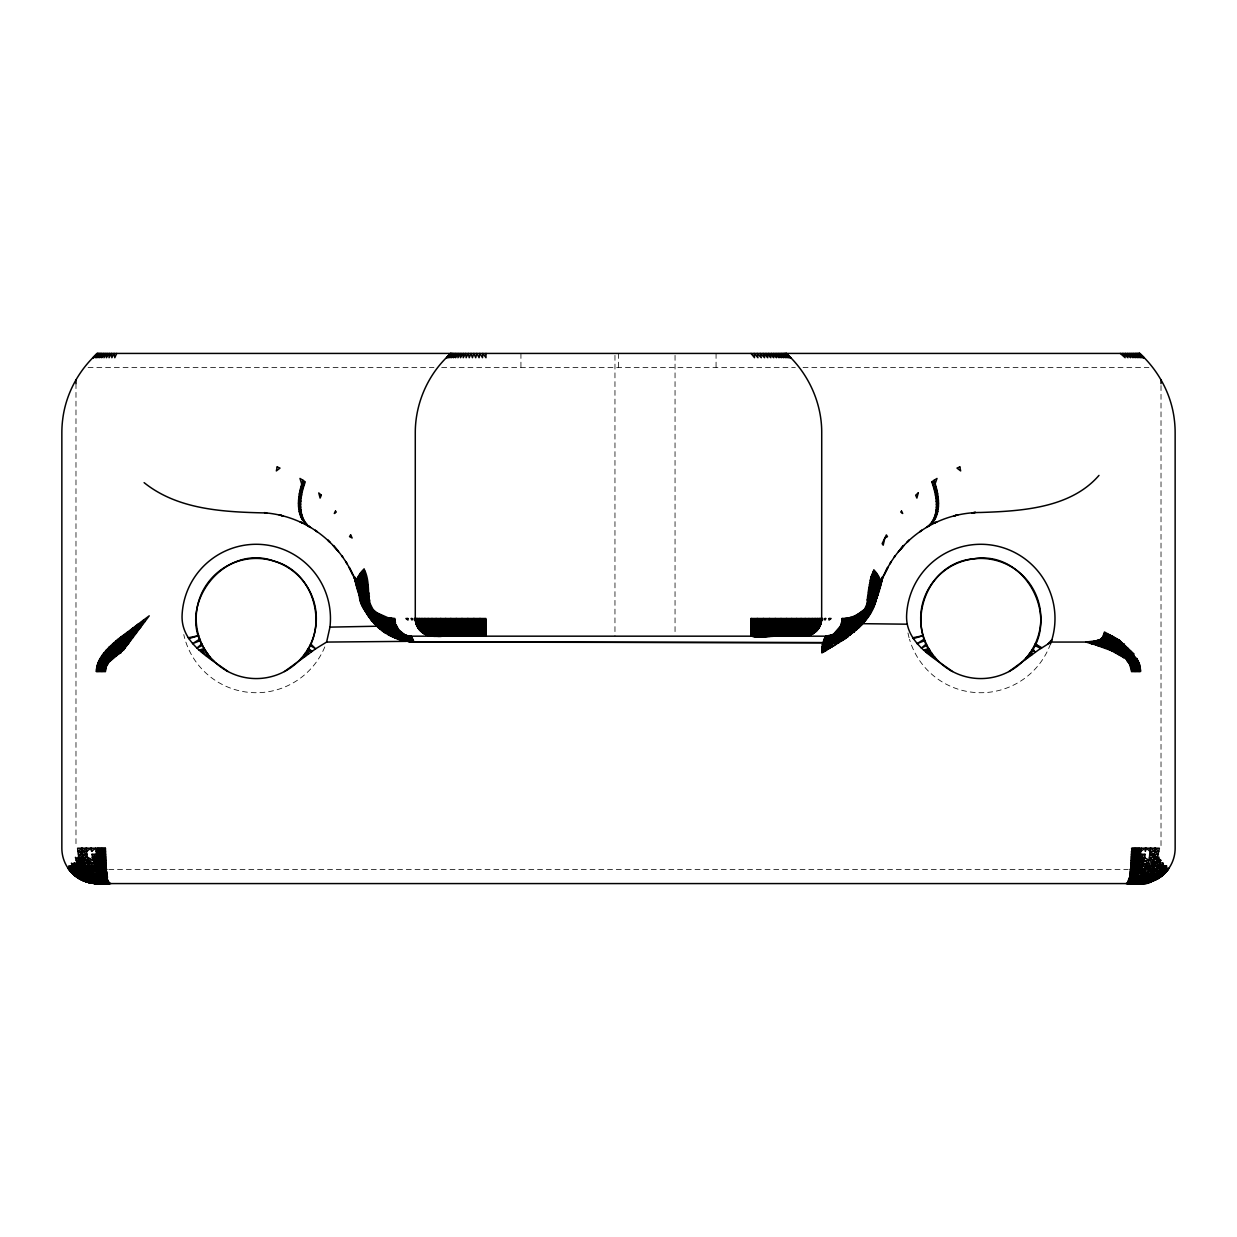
<?xml version="1.0" encoding="UTF-8"?>
<svg xmlns="http://www.w3.org/2000/svg" width="1237" height="1237" viewBox="0 0 1237 1237"><rect width="100%" height="100%" fill="white"/><g stroke="black" fill="none" stroke-linecap="round" stroke-linejoin="round"><path stroke-width="0.75" stroke-dasharray="5 3.75" d="M88.074 367.559L433.955 367.559M441.686 367.559L795.314 367.559M803.045 367.559L1148.926 367.559M108.779 869.441L1128.221 869.441M1161.017 385.573L1161.017 846.294M716.068 353.426L716.068 367.559M675.046 355.359L675.046 634.241M618.5 353.426L618.5 367.559M614.959 355.359L614.959 636.174M520.932 353.426L520.932 367.559M75.983 383.656L75.983 846.294M1050.507 643.889A74.22 74.22 0 0 1 909.504 639.266M909.071 637.704A74.22 74.22 0 0 1 907.973 632.973M324.805 646.905A74.22 74.22 0 0 1 183.772 634.566"/><path stroke-width="1.5" d="M872.796 607.475L867.91 615.361L871.776 608.975L872.889 599.497L882.692 576.303L876.492 597.703L880.249 584.622L880.048 579.473C873.693 590.405 870.786 602.311 868.621 614.217C860.457 626.989 844.917 631.334 831.31 635.107C842.737 635.261 853.437 629.432 861.787 621.979C867.585 616.644 871.915 609.949 875.1 602.79C876.244 599.96 878.285 591.487 876.244 599.558C870.879 622.752 848.273 639.297 824.569 638.307L822.002 646.534L821.863 652.95L845.876 638.307L862.761 623.68C863.874 615.67 874.822 609.13 859.746 626.943L853.746 631.782L843.34 636.483L824.043 639.498C834.016 641.431 846.263 638.864 853.746 631.782L854.612 631.69M376.481 623.139C363.477 609.114 372.986 585.704 363.941 568.85C367.961 582.658 361.158 598.089 366.415 611.356C375.847 626.571 393.366 636.297 411.302 636.174L825.697 636.174C839.49 636.359 853.267 630.715 862.962 620.897C851.458 631.782 837.464 639.715 822.404 644.446L826.301 646.209L833.692 645.977L830.738 644.152L822.404 644.446M404.746 641.091L402.953 635.54L396.737 633.823L391.356 629.355L388.604 623.927L387.815 617.68L376.744 612.763L363.802 601.599L358.034 576.689C361.513 596.203 365.997 618.129 384.707 629.014C364.42 619.505 359.797 596.682 354.37 577.277L362.333 603.424L370.744 617.464L379.929 626.03L387.073 630.453L399.999 634.952L411.302 636.174L413.931 642.065L826.981 642.683L842.737 640.302C841.361 628.396 857.133 629.927 862.297 621.484C874.837 610.722 877.219 593.868 882.259 579.148C877.048 600.192 864.725 623.417 840.557 625.968L833.893 633.808C862.606 633.854 877.11 604.274 882.027 579.875L880.033 585.395M1154.724 848.226C1154.848 862.699 1147.658 880.729 1131.778 883.434C1124.232 883.388 1138.256 879.028 1138.086 875.301C1142.246 869.116 1144.287 861.725 1145.075 854.365L1132.86 853.7L1131.592 848.226L1159.347 848.226L1156.286 863.163L1150.874 873.214L1143.143 880.265L1133.494 883.574L1141.009 882.368L1148.013 878.842L1157.291 868.498L1160.785 860.318L1146.312 848.226L1145.307 851.303L1145.385 848.226L1140.576 851.303L1131.994 867.168L1130.927 877.682L1128.051 883.032C1142.973 885.336 1160.028 881.873 1168.764 868.498L1138.303 868.482L1130.927 877.682L1129.35 877.528L1127.711 882.352C1142.694 884.3 1159.811 882.507 1168.517 868.498L1166.878 870.941L1137.607 870.925L1130.154 881.533L1126.18 883.574C1141.411 885.491 1158.93 882.337 1167.79 868.498L1164.806 873.214L1136.818 873.198L1128.577 880.357L1154.739 880.265L1159.239 877.172L1166.599 868.498L1166.491 865.9L1138.906 865.885L1138.071 864.787L1139.432 848.226L1132.443 862.297L1131.994 867.168L1130.834 867.029L1131.561 851.303L1132.937 848.226L1132.443 862.297L1131.128 863.148L1132.226 864.787C1142.586 865.251 1152.327 861.138 1162.935 863.163L1164.79 870.941L1160.074 877.172L1134.978 877.157L1128.175 881.44L1151.894 881.44L1160.569 875.301C1163.259 867.462 1154.662 861.632 1149.451 857.38L1150.224 848.226M132.746 637.782L132.761 636.235L136.457 632.849L132.189 628.597M361.915 602.419L368.966 615.005L362.92 604.058L360.462 572.808C368.502 587.142 361.436 606.316 372.059 618.794M880.404 583.802L876.492 597.703L874.544 593.327L868.745 588.673L871.049 576.798L874.033 569.84C868.498 582.828 871.095 598.461 865.096 610.722C859.035 617.031 850.623 621.113 841.84 621.562L840.557 625.968C851.257 630.916 869.147 622.319 864.74 609.037L878.966 576.689L872.348 603.393L856.622 616.134L850.175 618.763L842.041 620.046L841.84 621.562C852.788 627.87 865.915 620.742 871.142 610.413L863.952 619.134M362.858 604.692L359.117 574.772L363.57 592.183L364.652 603.393C371.641 620.294 387.351 633.158 405.581 635.864M360.817 599.28L371.409 617.99L361.869 600.842L354.308 576.303C358.56 602.867 373.945 632.586 404.375 634.504L398.747 629.849L395.902 624.546L381.243 615.377C379.187 627.855 392.237 635.014 402.953 635.54M876.492 597.703C880.914 590.142 877.93 581.514 871.049 576.798L871.142 581.405L869.472 584.467L875.75 590.436L877.234 595.43M821.724 650.677L825.868 650.585C826.007 636.421 829.934 634.365 844.082 632.911L824.569 638.307C828.048 632.555 838.578 637.21 844.082 632.911M361.652 601.677L359.642 584.127L357.601 577.633L356.967 579.473C359.441 601.785 373.296 626.587 397.881 628.628C385.99 624.345 373.79 616.768 367.033 605.743L370.033 603.455L373.064 609.81C368.518 620.819 382.542 624.19 384.413 632.416L395.654 637.271L412.957 639.483L406.03 641.369L326.614 642.065L315.636 648.791L284.51 671.521M365.023 609.021C361.158 596.852 365.564 583.276 362.07 570.845L367.142 593.961L368.688 605.79L368.301 612.392L372.863 619.644L366.678 611.588L360.23 597.347M862.777 620.943C853.02 630.592 839.444 636.205 825.697 636.174C836.15 637.844 846.015 628.798 845.381 618.33C857.009 617.619 865.003 608.697 873.198 601.599L874.018 592.755L878.456 575.731L867.276 599.976L867.462 612.825L864.941 618.794M880.404 581.266L875.208 602.125L882.63 577.277C875.425 588.456 875.549 601.893 869.472 613.073M96.378 671.521C96.672 657.837 108.114 647.801 117.608 639.529L149.229 615.825L123.669 649.781L108.825 662.228L106.258 666.728L105.408 671.521L96.378 671.521L100.305 668.568L105.702 668.722M106.861 877.621L103.738 877.682L106.305 868.482L105.408 848.226L77.653 848.226C78.379 863.89 87.502 883.156 105.346 883.574C91.894 883.326 76.168 880.698 68.236 868.498L98.697 868.482L102.083 875.827L106.351 881.517L108.33 881.486L108.949 883.032C97.027 883.821 83.838 883.96 74.467 875.301L107.279 875.719L105.361 881.44L110.82 883.574L94.12 883.434L91.059 883.032L97.723 883.574L85.106 881.44L106.351 881.517L107.325 879.136L105.006 867.168L104.063 848.226L98.527 862.297L100.011 869.812L106.428 869.688L105.006 867.168L94.352 865.9L79.091 857.38L87.549 857.38L97.398 862.189L105.81 862.189M140.879 626.943L130.101 633.622L106.877 656.244L101.743 663.697L100.073 671.521L106.258 666.728L105.532 664.996L98.233 662.336L106.073 660.759L114.051 652.858L127.999 644.121L120.932 637.04C117.113 646.101 107.186 650.059 102.563 658.656L99.841 665.042L98.805 671.521L100.104 670.377L105.501 669.913L104.264 669.047C106.181 659.445 116.154 654.605 123.669 649.781L115.768 641.292L126.545 636.916L139.549 628.705L136.333 625.489C123.484 639.668 98.914 649.502 97.568 671.521L103.274 667.3L106.258 666.728M130.55 640.72L125.045 635.308L127.72 631.937L132.761 636.235C124.288 649.379 101.79 653.012 101.388 671.521L105.918 667.794L97.043 665.939L101.743 663.697M104.063 671.521L104.264 669.047M368.301 604.043L369.353 596.481L363.183 600.935L362.054 599.605L356.967 579.473C359.117 586.338 357.168 598.615 364.776 602.558L362.982 569.84C366.879 582.364 368.116 595.461 369.878 608.357C375.198 621.84 389.16 630.947 403.107 633.792C386.346 632.092 370.497 621.051 364.559 605.048M363.802 601.599L365.796 604.568L367.049 604.522L368.255 588.673C358.142 592.307 359.658 603.424 368.193 608.063M845.381 618.33L842.103 618.5L842.041 620.046C862.081 631.056 876.492 606.238 878.672 589.338M821.383 620.046L821.445 618.5C822.126 628.18 812.925 636.854 803.246 636.174C812.214 635.71 819.528 627.375 819.311 618.5L821.182 621.562L820.657 624.546L751.029 624.546L803.725 636.112L792.407 632.03L751.029 621.562L821.445 621.562L820.641 618.5C820.827 627.051 814.008 634.906 805.596 636.112M786.376 353.426C808.41 373.543 821.847 402.767 821.724 432.687L821.662 620.046L751.029 620.046L796.551 632.03L805.148 635.571L803.849 636.174M880.048 579.473L874.513 603.764L870.09 612.145M1154.616 851.303L1155.358 848.226L1158.729 851.303L1150.132 851.303L1150.998 848.226L1158.42 854.365L1149.884 854.365C1157.971 858.648 1169.924 872.286 1157.476 878.842L1130.371 879.182L1129.721 875.719L1138.071 864.787L1134.978 877.157L1137.313 871.869L1141.318 848.226L1130.927 865.885L1134.298 867.292L1142.648 865.9C1155.312 871.698 1155.884 885.537 1139.679 883.574L1151.183 881.44L1158.203 877.172C1160.955 863.905 1143.622 854.396 1131.453 856.298M265.29 512.907L264.579 512.597L266.558 512.968C224.763 512.025 178.283 510.139 144.111 482.646M365.951 576.798L365.008 577.633L366.508 579.349L365.193 602.929L366.43 601.429L367.528 584.467C344.937 598.754 378.367 628.551 394.634 633.483M378.213 613.738C375.522 630.576 396.953 635.648 409.942 636.112M363.183 600.935L361.235 571.834L364.93 586.493L367.559 604.939L368.904 592.956L361.096 598.631L356.596 581.266L356.534 582.132L360.508 597.703L357.601 577.633M834.805 634.998C849.525 632.586 862.962 623.587 870.647 610.784C877.389 601.105 873.523 588.054 879.399 577.633L867.864 603.749L868.869 611.356L866.596 616.892M834.573 635.385L832.671 636.947L829.702 648.327L822.002 646.534C841.175 644.462 856.267 629.896 867.926 615.253L865.544 618.16L864.818 621.391C853.901 631.009 839.954 637.952 825.048 637.38C841.346 635.973 858.03 629.478 867.864 615.825M877.775 593.265L876.507 587.297L870.214 580.648M858.524 628.18L857.009 628.442L857.272 625.752L865.544 618.16M834.681 645.389L836.892 634.983M857.937 625.242L854.164 627.917L853.685 632.432M366.43 601.429L369.724 599.976L369.523 612.531L370.976 617.34M873.461 607.382L873.647 606.238L867.848 616.103L870.028 612.779M857.272 625.783L860.21 623.433L859.978 626.169L861.973 624.67M868.312 605.79L871.265 585.812L874.93 570.845L871.992 577.633M1166.491 865.9C1160.94 876.353 1149.637 883.651 1137.7 883.574L1141.009 882.368L1138.782 878.842L1136.664 877.172L1130.927 877.682L1129.721 875.719L1130.834 867.029M870.492 579.349L871.142 581.405L875.765 571.834C869.688 584.359 873.724 600.502 865.204 611.557C859.05 618.083 850.515 622.381 841.531 623.077C849.958 627.453 860.163 624.19 866.086 617.263M867.709 617.619L871.961 609.563L869.998 613.057M872.008 609.083L873.739 605.589L870.075 612.3M846.773 636.591L847.561 631.488L854.164 627.917L836.15 637.241L823.394 641.137L835.362 640.395L848.025 636.761M1095.704 644.925L1111.383 650.616L1131.051 661.671L1133.37 666.078L1134.283 671.521L1139.509 664.331L1132.056 666.403L1130.34 665.738L1138.767 662.336L1132.937 671.521L1131.468 664.996L1132.242 661.053L1135.52 657.945L1136.71 658.501L1139.509 664.331L1140.622 671.521L1131.592 671.521L1129.86 664.733L1120.413 649.239L1102.863 636.792L1095.704 644.925L1085.916 642.049L1051.141 642.065L1038.523 649.935L1009.036 671.521M877.899 592.662L876.183 599.28L873.43 603.656L867.276 599.976L867.647 596.481L877.883 574.772L871.204 604.568C870.291 622.134 847.979 632.2 832.625 634.519C844.021 635.617 858.803 628.272 856.53 615.005M105.64 858.88L103.32 862.375L100.645 871.992L75.457 857.38L76.215 860.318L90.919 868.498L99.687 871.869L105.671 871.992L106.877 873.198L104.264 880.357L105.361 881.44L84.843 875.301L68.808 865.9C74.607 876.492 86.25 883.651 98.388 883.574L88.214 882.368L82.26 880.265L107.82 880.419L108.145 882.414L109.784 883.419C95.187 882.569 78.488 879.924 68.236 868.498M873.43 603.656L867.477 610.676L860.828 612.361C864.06 625.025 849.185 633.174 838.253 629.865L850.685 626.169L862.251 618.438L872.332 606.671L877.373 594.982L873.724 605.62M105.361 881.44L100.336 877.172L76.926 877.172L85.817 881.44L99.3 883.574C87.379 883.898 75.241 878.517 68.483 868.498C78.318 878.084 92.528 881.131 105.686 883.032L107.82 880.419L107.325 879.136L79.524 878.842L88.708 882.368L100.46 883.574C87.703 883.682 76.106 874.76 71.39 863.163L84.533 870.941L102.207 877.528L103.738 877.682L103.614 872.131L105.006 867.168L106.166 867.029M869.858 614.341L870.492 613.289M135.374 631.813L118.025 650.183L100.924 657.574L106.073 660.759L102.748 670.5L102.717 671.521L104.094 670.562L105.408 671.521M850.175 635.215L850.932 629.819L832.346 637.828L828.079 639.204L824.569 638.307M872.425 604.228L871.204 604.568C869.874 593.899 874.064 583.122 876.538 572.808L868.745 588.673L868.096 592.956L874.373 597.409L872.348 603.393M227.964 671.521C208.45 657.187 180.293 642.529 182.133 614.31A74.22 74.22 0 0 1 262.646 544.558A74.22 74.22 0 0 1 329.954 627.128L326.614 642.065M874.142 604.692L876.414 598.615C870.121 615.639 854.566 629.648 836.243 632.03C846.618 635.23 856.313 626.293 854.612 615.902C865.312 617.387 873.106 607.506 876.368 598.492M873.307 605.079L869.967 605.743L868.699 604.043L879.754 578.56L874.343 601.63L873.198 601.599M1085.916 642.049L1095.951 640.812L1106.667 645.59L1132.242 661.053L1135.581 670.439L1140.591 670.176L1139.432 671.521L1138.349 664.686L1134.004 655.486C1123.907 648.281 1117.212 636.699 1104.363 633.329C1121.944 637.952 1134.097 654.172 1136.927 671.521L1140.375 668.042L1131.283 668.614L1136.71 658.501L1128.175 662.228L1128.902 657.465L1125.5 650.786L1103.559 635.71C1114.815 639.622 1124.201 648.466 1127.928 659.754L1127.448 661.378L1133.649 657.527L1133.633 653.677L1119.284 640.163L1104.471 631.999L1102.863 636.792L1122.222 647.044L1133.649 657.527L1137.159 665.042L1138.195 671.521L1140.499 669.109L1135.581 670.439L1131.499 669.913L1137.839 660.388L1129.087 663.465C1133.123 655.1 1124.588 645.992 1119.284 640.163L1111.383 650.616M362.657 601.63L362.627 597.409M1134.02 664.145L1135.659 659.151L1132.458 658.331L1132.52 654.636L1130.773 651.296L1123.412 657.651L1119.129 650.631L1100.822 638.679L1115.944 645.389L1130.154 656.538L1131.669 657.249L1134.004 655.486M408.597 641.709L406.849 635.973M871.93 609.856L875.1 602.79L871.93 609.856L873.647 606.238M1134.36 658.702L1134.793 656.708L1133.649 657.527M368.688 605.79L369.136 603.749M109.289 882.352L107.341 881.533L104.65 875.935L106.428 869.688M821.445 621.562L821.121 623.077L751.029 623.077L802.303 636.112L806.539 635.107L811.534 632.03L815.91 625.968L817.456 618.5L819.25 620.046L820.858 623.077L820.069 625.968L751.029 625.968C769.553 625.613 811.719 652.827 815.106 618.5L820.054 623.077L819.358 627.329L751.029 627.329C768.935 627.437 809.833 651.652 812.245 618.5L818.724 623.077L819.806 625.968L818.523 628.643L751.029 628.643C768.533 630.406 807.019 649.178 808.936 618.5L818.291 624.546L819.095 627.329L817.58 629.865L751.029 629.865C767.79 631.952 804.406 647.863 805.179 618.5L816.451 624.546L818.322 627.329L816.544 630.994L751.029 630.994C767.064 633.452 801.36 646.379 801.019 618.5L814.132 624.546L817.023 627.329L817.332 629.865L815.415 632.03L751.029 632.03C766.383 634.952 797.88 644.678 796.473 618.5C803.2 621.531 813.018 622.644 816.575 629.865L814.193 632.973L751.029 632.973C766.553 635.184 793.644 644.044 791.572 618.5C799.427 621.979 811.194 622.783 815.554 630.994L812.879 633.808L751.029 633.808C766.569 636.839 788.835 641.725 786.376 618.5L807.575 625.968L812.199 628.643L814.425 632.03L811.518 634.519L751.029 634.519C766.909 638.709 783.284 638.818 780.903 618.5C791.634 622.443 804.962 623.587 813.219 632.03L812.647 633.808L810.096 635.107L751.029 635.107C768.78 639.9 776.063 636.019 775.212 618.5C787.35 622.86 802.396 623.881 812.029 632.973L811.286 634.519L808.627 635.571L751.029 635.571C768.888 640.982 768.842 631.937 769.337 618.5C782.944 623.262 799.612 624.252 810.776 633.808L807.112 635.895L751.029 636.112L751.029 618.5L821.724 618.5M869.967 605.743L877.249 573.798L869.657 589.26L867.647 596.481L873.817 600.935L882.476 578.22L880.466 582.983M364.992 608.233C372.754 620.665 385.944 630.576 400.773 632.03C388.031 629.185 377.177 620.495 370.683 609.3L370.033 603.455M877.234 595.631L873.616 606.532M1130.927 877.682L1133.432 864.879L1134.283 848.226L1132.922 850.994L1131.561 851.303M877.157 595.94L874.915 603.795M1166.599 868.498L1162.533 875.301L1131.468 875.904L1130.03 873.879L1139.401 873.214L1144.009 877.172L1145.632 881.44L1143.483 883.032L1139.277 883.574L1147.457 882.368L1155.698 878.842C1160.569 870.925 1149.374 864.447 1144.163 860.318L1132.613 859.7L1131.283 860.303L1132.443 862.297C1142.122 863.086 1150.797 857.906 1160.785 860.318M104.557 879.182L102.207 877.528L104.264 880.357L101.836 878.842L99.006 869.688L95.682 848.226L91.693 851.303L90.688 848.226L86.868 851.303L78.271 851.303L81.642 848.226C82.771 863.101 89.899 882.754 107.403 883.574M94.259 883.434L88.214 882.368L106.351 881.517M875.796 599.79L874.343 601.63L877.172 593.528M844.098 632.88L840.526 634.055L838.516 643.008L834.836 643.673L836.305 644.415M301.843 483.698L304.07 485.198L302.988 480.312L305.245 481.858L303.065 488.507L300.854 487.084L302.23 491.8L300.034 490.424L301.565 495.032L299.385 493.718L301.07 498.217L298.921 496.949L300.761 501.31L298.627 500.104L300.622 504.309L298.519 503.15L300.668 507.201L298.581 506.088L300.9 509.969L298.844 508.886L301.302 512.597L299.261 511.561L301.874 515.087L299.88 514.066L302.617 517.406L300.653 516.417L303.544 519.571L301.612 518.581L307.271 524.89C298.38 515.102 299.942 500.336 303.065 488.507L299.988 478.441L302.988 480.312C297.653 495.187 293.911 518.241 310.502 527.41L305.431 523.885L310.502 527.41M1134.654 665.738L1137.298 659.429L1131.979 663.094M879.12 588.456L880.249 584.622M106.026 874.002L107.279 875.719L106.985 873.879L100.182 873.198L72.194 873.214L83.003 880.265L101.867 883.574C89.064 884.47 76.431 877.234 70.509 865.9L98.094 865.885L105.408 848.226M1051.141 642.065L1051.898 639.699A74.22 74.22 0 0 0 993.543 545.393A74.22 74.22 0 0 0 906.659 614.31C904.804 642.575 933.007 657.125 952.49 671.521M105.547 856.298L104.217 856.36L100.011 869.812L95.311 868.498L91.925 854.365L104.14 853.7L105.485 854.365L104.217 856.36L92.311 857.38L97.135 860.303L98.527 862.297L97.568 863.148L74.065 863.163C78.596 875.023 90.456 884.378 103.506 883.574C91.569 882.553 78.58 880.172 70.122 870.941L99.393 870.925M1133.216 875.935L1135.798 864.91L1136.927 848.226L1131.422 857.365M928.693 526.158L933.007 522.323L932.373 521.535L934.275 520.545L933.456 519.571L935.388 518.581L934.383 517.406L936.347 516.417L935.126 515.087L937.12 514.066L935.698 512.597L937.739 511.561L936.1 509.969L938.156 508.886L936.332 507.201L938.419 506.088L936.378 504.309L938.481 503.15L936.239 501.31L938.373 500.104L935.93 498.217L938.079 496.949L935.435 495.032L937.615 493.718L934.77 491.8L936.966 490.424L933.935 488.507L936.146 487.084L932.93 485.198L935.157 483.698L937.012 478.441L931.755 481.858C936.904 496.13 940.816 517.112 926.498 527.41C943.073 518.257 939.347 495.171 934.012 480.312M876.183 599.28L873.353 606.346M213.754 660.975L209.501 657.914L210.244 657.094L206.131 655.471L207.058 652.935L202.682 652.95L204.986 649.873C174.695 605.883 224.113 542.502 274.15 561.15C315.559 572.252 329.583 628.906 300.854 659.429M875.904 598.275L875.44 598.94L876.507 596.605M107.573 877.157L106.397 875.827L105.284 877.713C99.903 869.194 100.692 858.03 100.073 848.226L97.708 853.7L96.424 851.303L97.568 848.226L98.527 862.297M1134.066 875.904L1136.958 864.879L1138.195 848.226L1132.613 859.7L1131.36 858.88M871.265 601.785L880.249 580.385L875.44 598.94L874.373 597.409M104.557 862.297L101.326 874.002L81.812 865.9L77.189 863.163L76.215 860.318L104.387 859.7L105.717 860.303L104.557 862.297L105.872 863.148M122.602 635.787L121.736 637.983L130.101 633.622M105.532 875.904L103.568 864.879L102.717 848.226L98.187 859.7L92.311 857.38L96.811 857.365L97.878 856.36L101.388 848.226L102.377 864.91L104.65 875.935M873.709 605.743L875.193 602.172M96.424 851.303L98.805 848.226L100.042 864.879L102.934 875.904M1140.421 854.365L1131.669 869.812L1130.572 869.688M1024.391 660.125C1063.696 622.505 1026.865 548.919 972.993 558.923C925.879 562.897 903.938 625.968 936.162 659.429M116.726 353.426L114.809 357.709L114.098 353.426L111.856 357.709L111.593 353.426L109.057 357.709L109.258 353.426L106.428 357.709L107.078 353.426L103.985 357.709L105.083 353.426L101.759 357.709L103.289 353.426L99.749 357.709L101.712 353.426L97.97 357.709L100.352 353.426L96.44 357.709L99.223 353.426L95.187 357.709L98.341 353.426L93.486 357.709L97.321 353.426C78.642 370.342 65.932 393.783 62.762 418.848A75.565 53.438 -90 0 0 61.85 432.687L61.85 848.226A35.347 35.347 0 0 0 97.197 883.574L1139.803 883.574C1161.605 886.017 1155.837 865.312 1139.602 862.189M1162.935 863.163C1158.698 874.049 1148.477 882.909 1136.54 883.574C1148.23 883.651 1159.084 876.167 1164.326 865.9M1112.511 636.004L1104.61 647.848M1132.752 661.81L1133.417 660.434M887.749 567.489L884.269 574.571L887.749 567.489L885.738 571.587M1157.909 857.38L1149.451 857.38C1147.658 867.261 1142.942 878.007 1133.262 882.368C1119.779 886.28 1135.458 881.486 1134.917 875.827L1132.489 877.713L1134.917 862.421L1135.612 848.226L1131.515 854.365L1132.783 856.36M103.784 662.584L97.491 664.331L103.63 666.078L107.511 664.099L99.161 660.388L109.598 658.239L116.788 655.378L108.964 647.245C120.468 642.297 130.194 633.174 138.343 623.974M869.92 613.954L862.838 622.567L863.658 622.737M873.013 606.455L862.328 611.217C865.962 624.128 850.035 632.416 839.134 628.643C851.118 626.834 863.086 620.077 868.915 609.176L872.193 607.46M867.477 610.676L865.281 612.377L859.282 613.413C862.112 625.798 848.226 633.916 837.294 630.994C849.85 629.154 861.895 621.933 868.869 611.356L871.776 608.975M1139.122 856.36L1140.189 857.365L1144.689 857.38L1139.865 860.303L1130.974 874.002L1130.123 873.198M143.77 619.907C131.416 633.993 120.144 650.26 101.681 656.244L109.583 661.331L96.811 666.99L101.96 667.037M828.496 638.137L849.587 630.453L842.892 632.695L835.099 632.973C850.53 631.365 863.21 621.036 871.977 609.021M122.556 638.91L103.413 659.197L102.455 659.8L100.29 658.501L101.728 658.115M856.622 616.134L857.844 614.232M864.818 621.391L867.771 616.985M1124.418 643.998L1116.516 653.167M869.92 612.346L867.183 616.103M928.771 648.513L923.606 650.136L929.513 649.873L927.209 652.95L931.585 652.935L928.446 653.863L932.42 654.172L930.672 655.471M1098.982 475.395C1070.531 508.361 1021.097 511.113 980.771 512.474A106.026 106.026 0 0 0 877.064 596.404M106.073 660.759L110.356 660.527L102.547 654.868L122.71 645.003L129.73 640.008L128.834 643.008L127.071 643.317C122.556 651.559 112.103 653.43 106.985 661.254L97.847 663.326L102.346 665.738L108.083 663.218L102.455 659.8M1131.468 875.904L1137.623 867.168L1138.303 868.482M874.791 597.888L874.142 600.563M903.644 545.594L898.51 551.609L903.644 545.594L900.752 548.996M865.498 618.732L857.009 628.442M1120.413 655.517L1127.788 648.173M138.745 627.917L118.953 651.157L103.32 657.435L103.413 659.197L120.855 652.966L112.954 643.704L116.525 642.312M1135.396 668.738L1139.153 663.326L1135.612 664.547M122.726 648.961L119.912 652.085L104.171 658.022M446.341 357.709C426.657 377.362 415.261 404.886 415.276 432.687L415.276 618.5C415.029 628.257 424.028 636.823 433.754 636.174L428.373 635.571L485.971 635.571C462.916 632.555 437.774 631.241 417.689 618.5C417.317 629.045 427.538 637.813 437.913 636.174L424.121 633.808L485.971 633.808L451.799 627.329L424.755 618.5C424.492 627.035 430.986 636.189 440.047 636.174L428.914 635.107L422.807 632.973L485.971 632.973L451.443 625.968L428.064 618.5C427.816 626.726 433.615 636.081 442.537 636.174C431.79 638.431 421.43 629.277 421.894 618.5C441.795 628.303 464.246 631.241 485.971 634.519L425.482 634.519L430.089 635.895M1048.048 643.797L1051.898 639.699M865.529 618.268L846.943 635.153L830.738 644.152M865.281 614L853.932 622.829L839.892 627.329C849.231 631.009 858.231 625.319 864.276 618.469M450.624 353.426L446.48 357.709L450.763 353.426L446.944 357.709L451.165 353.426L447.686 357.709L451.83 353.426L448.722 357.709L452.757 353.426L450.052 357.709L453.933 353.426L451.644 357.709L455.355 353.426L453.5 357.709L457.01 353.426L455.603 357.709L458.896 353.426L457.937 357.709L460.968 353.426L460.489 357.709L463.241 353.426L463.226 357.709L465.7 353.426L466.148 357.709L468.297 353.426L469.21 357.709L471.034 353.426L472.41 357.709L473.879 353.426L475.704 357.709L476.817 353.426L479.09 357.709L479.832 353.426L482.507 357.709L482.878 353.426L485.971 357.709L485.971 353.426M97.197 353.426L93.053 357.709L97.197 353.426L1139.803 353.426C1158.342 370.451 1171.083 393.799 1174.238 418.848A75.534 53.407 90 0 1 1175.135 432.687L1175.15 848.226A35.347 35.347 0 0 1 1139.803 883.574M842.103 618.5L845.35 619.783L846.989 618.098L847.762 619.366C847.732 628.303 839.985 636.205 830.924 635.911M865.281 612.377L854.442 620.603L841.114 624.546C849.726 628.612 859.638 624.778 865.591 617.99M863.596 619.768L860.179 622.953M1128.051 883.032L1126.907 883.404M365.008 577.633L358.931 585.689L359.225 593.265L354.524 578.22L359.812 595.615M1136.818 669.464L1139.957 665.939L1132.412 667.547M860.194 623.541L843.34 636.483L826.594 644.369M862.9 621.716C853.004 631.427 839.212 636.9 825.357 636.777L840.526 634.086M862.112 621.654L862.962 620.897M866.998 615.129C861.988 619.845 854.319 622.041 847.762 619.366L847.762 617.99L856.499 619.459L864.972 616.335M1133.633 653.677L1126.366 659.213M210.599 658.702L204.986 649.873L199.08 650.136L204.244 648.513M201.832 643.874L196.822 648.142L202.466 645.327M105.98 864.678C95.682 866.642 86.791 859.514 78.58 854.365L87.116 854.365L82.384 851.303L86.002 848.226C87.611 862.251 92.589 882.228 109.66 883.574C95.465 883.032 77.946 881.239 69.21 868.498C80.08 877.249 94.337 881.734 108.145 882.414M926.358 643.874L921.349 648.142L927.008 645.327M872.58 607.769L868.931 610.274C866.271 616.335 858.37 617.711 852.54 616.706C853.468 625.242 847.221 633.591 838.547 634.596L846.603 631.844L845.644 632.277M206.131 655.471L207.893 654.172M1131.592 671.521L1138.334 661.347L1134.855 662.862M856.251 626.448L848.706 630.916M857.272 625.752L839.892 636.39L822.883 642.637L409.988 641.895L398.082 639.328L388.387 634.906L387.042 630.298L371.564 620.603L364.08 608.635L359.936 596.389A106.026 106.026 0 0 0 265.29 512.86L266.558 512.968M131.416 634.952L117.329 643.317M101.078 665.398L96.625 668.042L100.305 668.568M847.515 631.334L848.396 630.762M853.097 628.551L853.855 628.056L851.319 629.509M867.245 614.186L856.607 618.361L850.159 617.449C851.365 629.246 839.629 637.38 828.543 635.895L839.691 634.256M103.738 877.682L101.248 875.719L100.336 877.172L98.914 875.301L97.599 873.214L99.687 871.869M864.539 617.773C858.957 621.623 851.566 623.201 845.35 619.783M137.121 626.309L145.038 621.391M867.508 611.789L859.421 614.449M199.822 639.034L192.524 643.673L200.348 640.58M924.348 639.034L917.05 643.673L924.889 640.58M136.457 632.849L120.901 643.24L105.903 650.476L113.294 657.914L98.666 661.347L102.98 664.145M102.346 665.738L96.501 669.109L101.419 670.439M201.461 652.007L204.986 649.873M926.003 652.007L929.513 649.873M1126.644 660.527L1131.669 657.249L1129.86 664.733L1131.468 664.996L1128.716 660.651M1130.742 666.728L1132.056 666.403L1134.545 659.8L1130.077 661.223M1130.154 881.533L1132.149 880.419M394.51 637.89L411.674 636.839L387.614 634.287M872.41 605.867L868.606 606.934M850.932 629.772L847.561 631.488M98.326 867.029L95.311 868.498L97.599 873.214M362.596 600.27L359.751 573.798L364.219 591.595L365.796 604.568L376.605 613.722L379.156 614.232M134.292 630.746L125.045 635.308L124.319 634.504M382.357 627.576L377.331 620.989L376.744 612.763L381.166 616.474L387.799 618.964L389.995 618.067L391.34 619.66C391.557 628.566 399.288 636.839 408.597 635.926C388.835 635.261 370.234 622.412 363.57 603.656M1140.298 856.298L1145.075 854.365M864.74 609.037L867.06 608.156M842.351 633.483L843.387 633.097M827.785 649.456L821.77 648.807L830.522 645.977L832.393 646.75L821.909 647.198M94.352 865.9L97.831 864.678M1095.951 640.812L1099.817 639.606L1108.63 642.962L1124.278 652.054M1144.689 857.38L1138.813 859.7L1131.329 871.992L1130.309 871.869M1130.695 868.482L1131.669 869.812L1133.834 869.951L1141.689 868.498L1149.127 875.301L1150.101 880.265L1147.457 882.368L1142.741 883.434M188.735 638.617L198.662 635.663L188.225 637.782M913.262 638.617L923.189 635.663L912.751 637.782M1130.417 870.925L1133.386 872.131L1140.607 870.941L1147.24 877.172L1147.519 881.44L1144.55 883.032L1138.612 883.574L1142.107 883.032L1143.436 881.44L1142.153 878.842L1136.571 873.879M370.683 609.3L376.527 614.665L384.429 619.072L391.449 621.02L394.974 620.046L394.897 618.5L387.815 617.68M413.313 640.349L408.859 640.333L409.988 641.895L413.529 640.936L400.247 639.977L398.824 634.674L404.344 635.679L391.773 632.153L382.604 627.484M360.833 599.667L366.075 612.516C375.399 628.937 394.247 637.009 412.431 638.338L402.071 640.519M93.533 863.163L97.398 862.189M107.743 660.28L111.438 659.46L103.537 653.445L121.798 644.137L132.761 636.235L133.441 636.854M1135.164 881.44L1129.242 882.414L1133.123 879.136L1136.092 882.368L1135.133 883.574L1138.55 883.032L1134.035 877.621M804.05 636.174L808.086 635.107L803.772 632.03L794.417 628.643L757.199 618.5L756.054 635.571L751.029 636.112M853.855 630.499L856.545 629.942M368.317 615.902L374.641 624.097L376.79 625.072C387.258 631.411 398.778 637.086 411.38 636.313L391.557 635.926L388.387 634.906M864.941 609.887L863.581 610.135C867.338 627.252 843.773 633.066 831.31 635.107M829.238 636.467L833.135 635.756L825.466 636.591M412.431 638.338L398.082 639.328M1136.525 667.655L1140.189 666.99L1135.612 671.521L1135.581 670.439M1129.118 883.002L1133.262 882.368L1134.02 883.434L1131.314 883.032M804.761 636.112L806.539 635.107L797.355 630.994L751.029 618.5M805.38 636.112L809.462 634.519C796.643 624.7 778.444 623.649 763.306 618.5C762.286 626.664 765.595 641.771 751.029 635.895M105.671 871.992L106.691 871.869L106.985 873.879M835.965 635.122L829.95 635.571L833.537 635.416M830.151 635.957L832.238 635.725M843.031 638.617L845.876 638.307M829.702 648.327L821.77 648.807M825.62 636.313L829.393 636.143M329.954 627.128L376.868 626.216L399.999 634.952M826.084 649.533L821.724 649.611L825.868 650.585M821.77 651.76L823.935 651.729M1109.775 649.951L1117.166 652.579L1119.238 654.806L1117.831 651.945L1113.377 648.544L1097.807 640.194L1098.502 641.601L1114.042 647.786L1132.829 659.646M106.846 869.441L97.197 869.441A21.199 21.199 0 0 1 77.977 857.195M1130.154 869.441L1139.803 869.441A21.199 21.199 0 0 0 1159.023 857.195M823.641 640.472L827.63 640.472M1143.467 863.163L1138.473 862.297M862.761 623.68L907.262 624.19M1132.922 850.994L1140.576 851.303M97.599 850.994L105.439 851.303L99.377 867.168L98.094 865.885M411.302 636.174C399.242 634.797 384.707 634.457 375.816 625.257M407.313 636.437L411.534 636.591M472.24 636.174C453.654 633.7 429.177 636.22 415.555 621.562L485.971 621.562L473.694 618.5L474.591 630.994L476.755 636.174M462.916 636.112C447.531 634.318 428.095 636.096 416.343 624.546L485.971 624.546L461.788 618.5C462.159 624.376 462.004 631.72 466.782 635.895C454.505 635.37 429.533 637.442 416.931 625.968L485.971 625.968L456.097 618.5C456.515 624.53 456.654 634.024 463.566 636.174M450.902 636.112C440.078 635.045 427.322 635.88 418.477 628.643L485.971 628.643L445.428 618.5C445.521 625.211 447.624 635.091 455.556 636.174C443.604 635.524 429.734 637.04 419.42 629.865L485.971 629.865L440.527 618.5C440.496 625.597 443.619 635.447 451.892 636.174M409.988 641.895L413.931 642.065M100.104 670.377L96.409 670.176L100.475 667.655L101.604 668.738M476.23 635.895C456.376 632.602 428.883 635.169 415.276 618.5L485.971 618.5L485.971 636.174L429.888 635.895L431.62 636.112M485.971 635.895C462.592 633.035 435.919 632.942 416.359 618.5C416.034 628.813 425.961 637.519 436.151 636.174L426.904 635.107L485.971 635.107C463.473 631.952 439.707 629.695 419.544 618.5C419.343 627.035 426.007 635.416 434.697 636.112L427.136 635.107L421.585 632.03L485.971 632.03L456.793 625.968L431.821 618.5C431.62 626.37 436.599 635.942 445.351 636.174L427.538 634.519L420.456 630.994L485.971 630.994L456.546 624.546L435.981 618.5C435.857 625.999 439.939 635.725 448.474 636.174C438.192 635.215 424.136 637.333 417.642 627.329L485.971 627.329L450.624 618.5C450.871 624.84 451.969 634.612 459.453 636.174C445.49 634.164 422.961 638.555 415.879 623.077L485.971 623.077L467.663 618.5L468.746 629.865L471.838 636.112M367.049 604.522L365.735 601.785L366.786 580.648C340.701 601.383 389.145 641.029 412.014 637.488L395.84 638.323L395.654 637.271L392.531 637.07L390.861 632.107L387.042 630.298M1091.405 643.828L1096.415 644.183L1112.048 649.951L1097.822 642.513L1093.663 641.338L1105.306 647.137L1098.039 645.683L1091.034 641.709L1105.986 646.379L1117.166 652.579L1114.8 652.316M1131.19 862.189L1132.443 862.297M105.222 883.434C92.373 884.331 81.333 874.775 77.189 863.163M105.686 883.032L109.784 883.419M408.102 638.261L395.407 636.081L380.254 629.262L379.914 625.922L370.791 617.897L379.975 626.448L390.861 632.107M1128.979 879.059L1130.371 879.182M1131.02 864.678L1132.226 864.787M383.408 628.381C407.019 640.89 379.372 627.128 384.444 616.706L387.799 618.964L394.974 620.046L395.407 622.845C385.743 622.397 377.501 616.892 370.451 610.769M387.799 618.964L391.449 621.02L395.129 621.407M402.984 635.632L411.318 636.205L386.222 633.56L378.012 627.391M1130.804 882.058L1133.262 882.368M106.196 882.058L86.837 877.172L70.401 868.498M400.092 639.328L404.453 639.993L406.03 641.369M932.219 656.6L934.77 657.094M373.064 609.81L381.29 619.706L395.902 624.546C382.573 625.195 371.95 614.294 363.693 605.079M404.375 634.504L384.29 627.267L370.992 616.289M403.123 635.385L386.3 629.417L372.105 618.624L379.357 625.443L387.057 630.344M103.63 666.078L104.944 666.403M1087.911 641.926L1096.415 644.183M103.429 880.265L82.972 873.214L70.509 865.9M398.082 634.426L398.886 634.658L380.192 628.752M106.614 882.352L108.949 883.032M1103.559 635.71L1111.537 638.06L1123.366 645.528M101.836 878.842L86.126 873.214L72.674 865.9M105.532 664.996L106.815 665.398M398.886 634.658L387.042 630.035L373.589 619.118M1097.822 642.513L1113.377 648.544L1121.727 654.419M390.877 632.215L394.789 633.576L395.654 637.271M868.699 604.043L866.967 603.455L867.647 606.254M1139.169 864.678L1142.648 865.9M1099.167 640.627L1114.692 647.013L1123.01 653.26M363.987 606.455C373.667 620.959 387.397 634.581 405.983 635.215C391 632.911 375.816 623.958 369.631 609.779L368.085 609.176L365.796 604.568L365.874 609.114L367.528 613.073M91.925 854.365L96.702 856.298M374.641 624.097L376.79 625.072L376.868 626.216M391.449 621.02L395.407 622.845M394.974 620.046L391.309 618.299L391.34 619.66M1137.994 869.688L1140.607 870.941M1138.674 867.029L1141.689 868.498M1034.534 645.327L1040.719 648.42L1035.168 643.874L1041.755 647.74M1099.817 639.606L1118.48 651.296M931.755 481.858L935.157 483.698M391.99 623.68L381.166 616.474M1111.012 639.081L1126.675 649.487M87.549 857.38L78.271 851.303M309.992 645.327L315.636 648.791L310.642 643.874M74.065 863.163L88.167 870.941L98.914 875.301L100.429 873.879L102.083 875.827L104.774 864.787L106.073 865.885M1137.313 871.869L1139.401 873.214M312.141 651.265L308.229 648.513L311.044 652.054L307.487 649.873L308.539 653.878L305.415 652.935L306.328 655.471L304.58 654.172L304.766 656.6L301.318 658.223M381.692 630.453L384.413 632.416M104.217 856.36L105.578 857.365M381.676 627.097L373.559 620.433L368.178 614.14M374.239 620.417L380.439 626.015L388.665 631.071C387.011 632.725 359.086 609.207 379.357 625.443L375.491 622.149M381.042 626.571L371.487 617.51M370.42 613.645L386.593 626.711L401.901 632.957C390.737 632.138 381.151 625.025 373.11 617.727M1119.779 649.951L1101.951 637.766L1116.563 644.539L1121.031 648.528M364.668 606.671C372.77 618.438 384.521 629.973 399.721 630.978C387.722 628.86 377.069 622.458 370.358 612.238M1120.274 353.426L1125.144 357.709L1122.902 353.426L1127.943 357.709L1125.407 353.426L1130.572 357.709L1127.742 353.426L1133.015 357.709L1129.922 353.426L1135.241 357.709L1131.917 353.426L1137.251 357.709L1133.71 353.426L1139.03 357.709L1135.288 353.426L1140.56 357.709L1136.648 353.426L1141.813 357.709L1137.777 353.426L1142.802 357.709L1138.659 353.426L1143.529 357.709L1139.292 353.426L1143.947 357.709L1139.679 353.426L1143.947 357.709M1025.844 658.223L1026.756 657.094L1028.163 657.435L1029.107 654.172L1030.854 655.471L1029.942 652.935L1031.766 654.821L1032.014 649.873L1035.214 652.301L1032.756 648.513M105.331 869.812L106.691 871.869M378.105 614.727L388.279 622.721L396.443 625.968C387.351 626.571 378.955 620.773 372.6 614.696M1122.222 647.044L1111.537 638.06L1104.053 634.581C1113.192 636.251 1121.031 642.807 1125.5 650.786M790.659 357.709L786.237 353.426L790.52 357.709L785.835 353.426L790.072 357.709L785.17 353.426L789.314 357.709L784.243 353.426L788.278 357.709L783.067 353.426L786.948 357.709L781.645 353.426L785.356 357.709L779.99 353.426L783.5 357.709L778.104 353.426L781.397 357.709L776.032 353.426L779.063 357.709L773.759 353.426L776.511 357.709L771.3 353.426L773.774 357.709L768.703 353.426L770.852 357.709L765.966 353.426L767.79 357.709L763.121 353.426L764.59 357.709L760.183 353.426L761.296 357.709L757.168 353.426L757.925 357.709L754.122 353.426L754.493 357.709L751.029 353.426M140.832 622.582L142.456 624.206L133.225 629.679L132.993 627.994M378.785 624.917L375.538 619.49L375.244 611.666C380.13 619.335 388.372 625.056 397.108 627.329C387.181 627.515 377.702 621.5 372.584 613.088M370.636 615.005C379.403 626.494 392.608 634.906 407.282 635.632C393.799 634.071 380.888 627.221 372.77 616.242M117.608 639.529L124.999 648.08M97.568 863.148L98.929 864.787M372.739 611.465C378.692 620.34 387.815 628.783 398.747 629.849C386.81 626.973 377.038 618.314 371.054 607.8M369.306 615.253L366.353 610.784M365.858 610.413L368.379 614.217M361.281 600.177L366.678 611.588M96.579 854.365L97.878 856.36M1136.664 877.172L1135.674 874.002M105.021 663.094L99.702 659.429L102.563 658.656L102.485 656.847M367.08 612.346L364.42 607.769M365.874 610.645L360.74 599.187M1136.989 869.812L1137.607 870.925M359.658 595.136L364.219 607.46M363.57 599.914L364.776 602.558M362.147 603.13L363.864 606.965M363.647 606.346L360.647 598.492M368.394 606.934L369.631 609.779M1136.355 871.992L1136.818 873.198M357.88 588.456L358.405 590.034L354.741 579.148L358.56 590.698M354.741 579.148L356.967 585.395M360.91 600.069L362.395 604.646M360.06 596.28L360.508 597.703L356.751 580.385L359.735 594.116M360.802 599.234L361.049 600.053M362.209 597.888L357.246 578.56L360.493 596.605M356.751 584.622L356.534 582.132M364.111 599.497L358.544 575.731L361.529 598.878M107.14 662.259L106.83 659.738M364.08 608.635L363.972 607.8L368.255 614.959M376.62 623.262L376.79 625.072L373.713 622.242M869.812 601.074L869.951 604.522M82.276 848.226L82.384 851.303M86.776 848.226L86.868 851.303M91.615 848.226L91.693 851.303M872.301 599.064L872.348 602.419M1161.017 379.79L1161.017 383.656M75.983 379.79L75.983 383.656M1051.543 640.812A74.22 74.22 0 0 1 1050.507 643.889M825.017 618.5L824.955 620.046L825.96 618.5L825.017 618.5M829.115 618.5L829.053 620.046L831.078 618.5L829.115 618.5M822.543 618.5L822.481 620.046L822.543 618.5M895.14 555.846L894.336 557.098L895.14 555.846M277.196 466.906L276.346 470.91L280.01 468.096L277.196 466.906M884.857 538.002L883.203 545.192L882.136 543.631L886.372 534.894L887.47 536.642L884.857 538.002M918.241 492.929L916.895 498.078L915.674 495.217L918.241 492.929M300.266 521.875L302.075 522.895L300.266 521.875M321.326 495.217L320.105 498.078L318.759 492.929L321.326 495.217M335.49 511.113L334.299 513.494L336.201 512.087L335.49 511.113M891.228 561.583L890.068 563.624L891.228 561.583M350.628 534.894L349.53 536.642L352.143 538.002L350.628 534.894M901.51 511.113L900.799 512.087L902.701 513.494L901.51 511.113M921.519 530.41L919.957 531.632L921.519 530.41M909.226 540.09L906.984 542.409L909.226 540.09M936.734 521.875L934.925 522.895L936.734 521.875M959.804 466.906L956.99 468.096L960.654 470.91L959.804 466.906M957.747 514.808L953.866 515.999L957.747 514.808M975.374 512.396L971.71 512.922L975.374 512.396M407.885 618.5L405.922 618.5L407.947 620.046L407.885 618.5M411.983 618.5L411.04 618.5L412.045 620.046L411.983 618.5M414.457 618.5L414.519 620.046L414.457 618.5M485.971 620.046L415.354 620.046L416.606 624.546C436.367 638.153 463.117 635.138 485.971 636.174C462.576 633.298 434.001 634.813 415.555 618.5L415.818 621.562L418.709 624.546L431.45 629.865L455.726 634.519L481.348 636.174L479.801 618.5L485.971 620.046M433.151 636.174L431.404 636.112L433.151 636.174M97.321 883.574L94.12 883.434L97.321 883.574M283.134 515.999L279.253 514.808L283.134 515.999M317.043 531.632L315.481 530.41L317.043 531.632M337.546 550.31L333.356 545.594L338.505 551.609L337.546 550.31M330.016 542.409L327.774 540.09L330.016 542.409M342.664 557.098L341.86 555.846L342.664 557.098M346.932 563.624L345.772 561.583L346.932 563.624M352.329 573.566L349.251 567.489L352.731 574.571L352.329 573.566M226.201 670.531A60.087 60.087 0 0 0 316.316 618.5A60.087 60.087 0 0 0 226.201 566.469A60.087 60.087 0 0 0 226.201 670.531M950.727 670.531A60.087 60.087 0 0 0 1040.843 618.5A60.087 60.087 0 0 0 950.727 566.469A60.087 60.087 0 0 0 950.727 670.531"/></g></svg>
